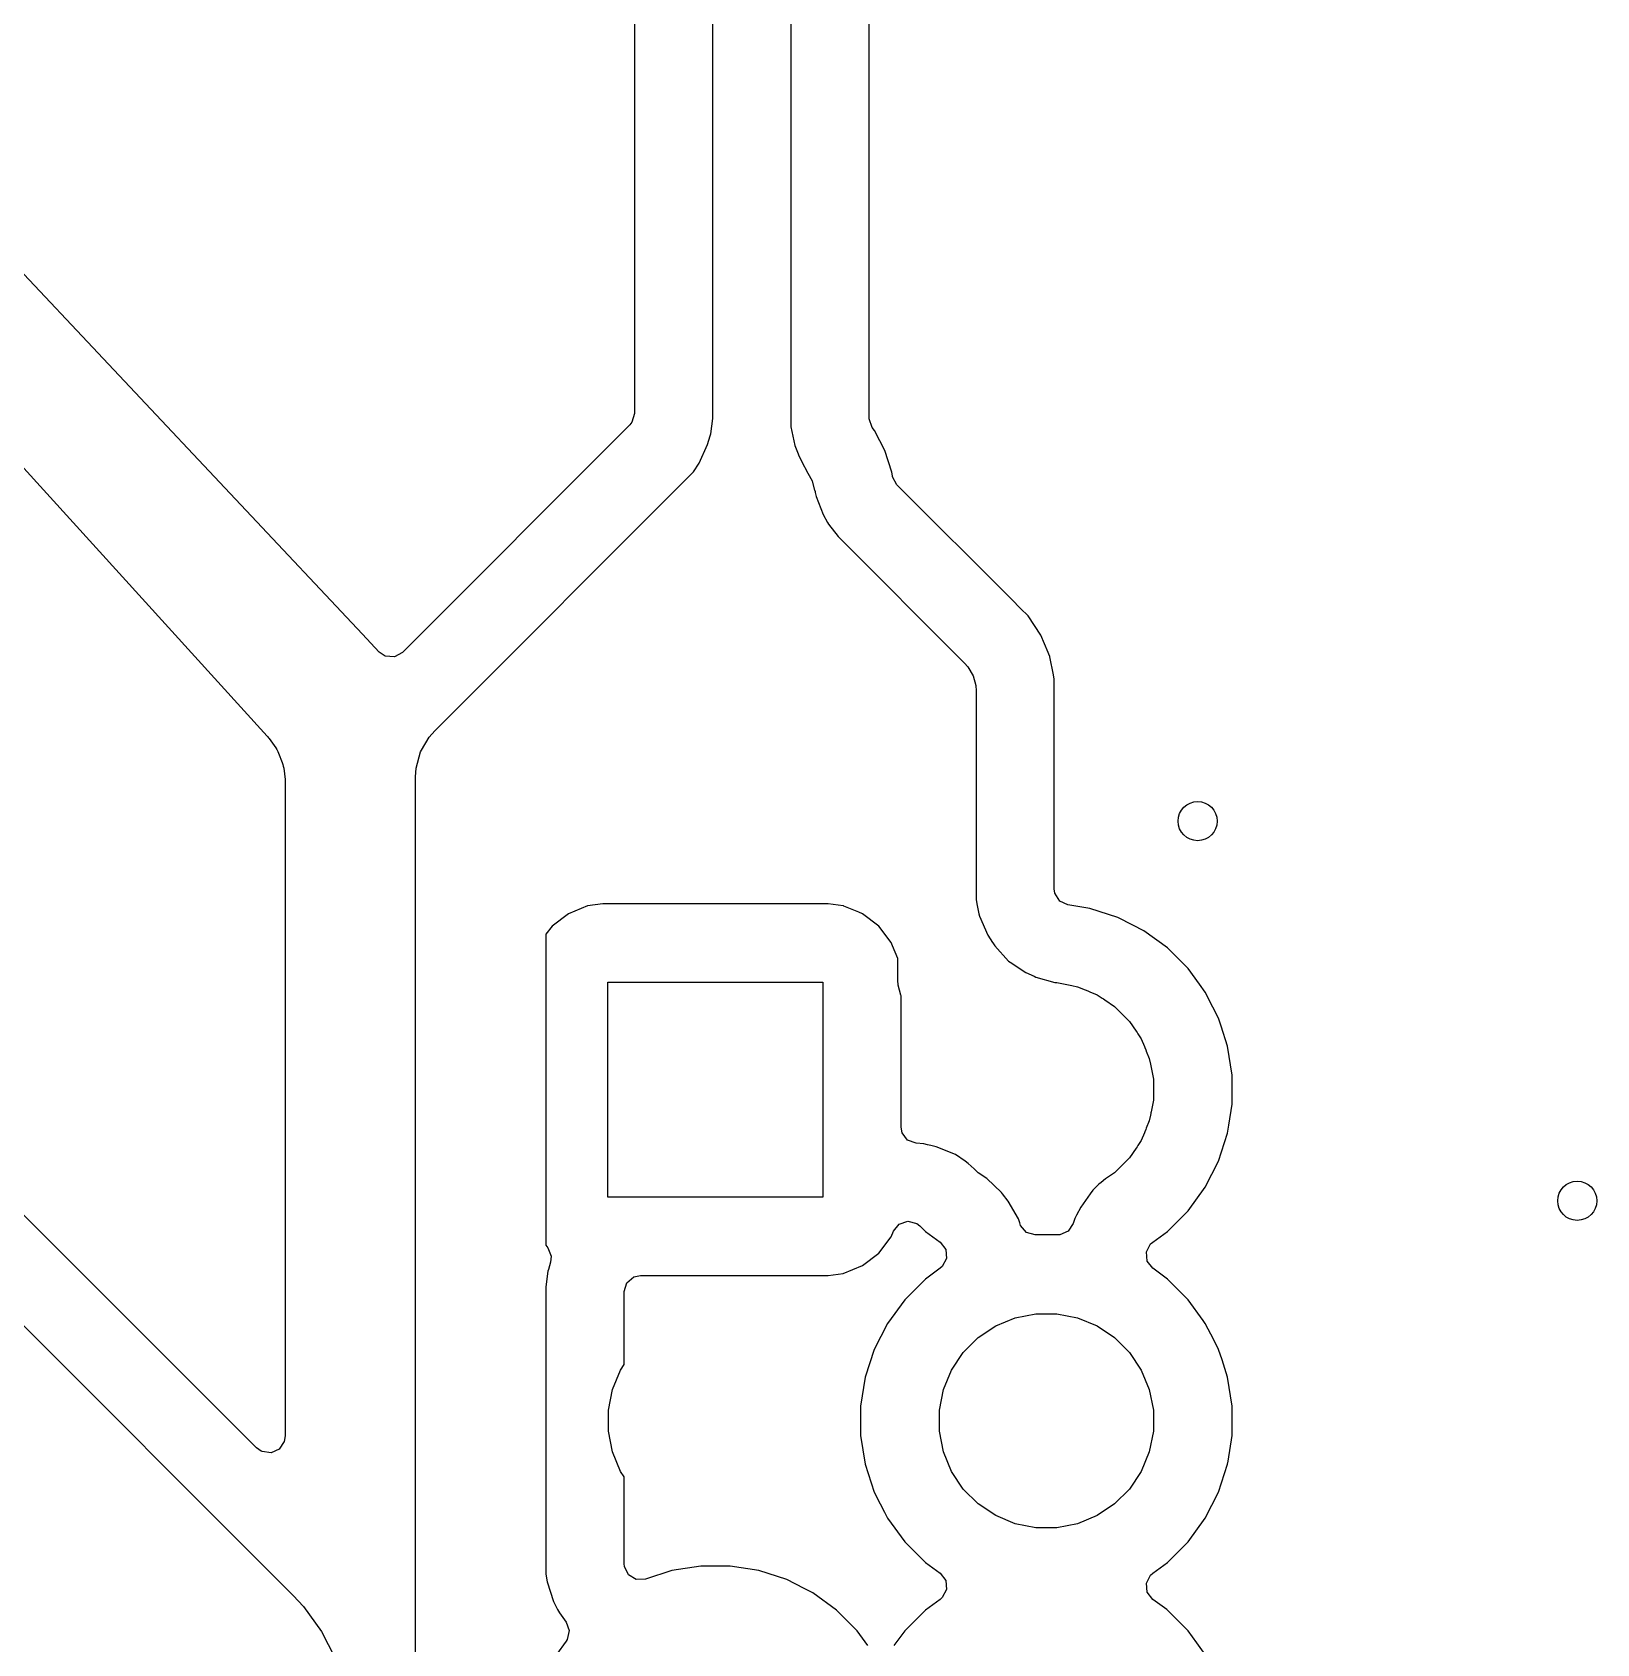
# Model space of a CAD drawing. Header units: inches. Extents: x 1.32 to 5.22, y -7.01 to -1.14.
# Drawn here: x 2.8566 to 3.3292, y -3.1028 to -2.6161 of the extents above; entities that cross this region are included whole.
import ezdxf

# ---------------------------------------------------------------- set-up
doc = ezdxf.new("R2010")
doc.units = ezdxf.units.IN
doc.header["$MEASUREMENT"] = 0
doc.layers.add('F.Cu', color=13, linetype='CONTINUOUS', true_color=0xc83434)

msp = doc.modelspace()

# ---------------------------------------------------------------- linework, layer by layer
at = {"layer": 'F.Cu', "linetype": 'CONTINUOUS'}
for p, q in [((3.03856, -2.2278), (3.03856, -2.73121)), ((3.10947, -2.73255), (3.10947, -2.27219)), ((3.0622, -2.73271), (3.0622, -2.51969)), ((3.08583, -2.51969), (3.08583, -2.73527)), ((2.95636, -2.79787), (2.71195, -2.53818)), ((2.75006, -2.63333), (2.92765, -2.82868)), ((3.03713, -2.73466), (2.96843, -2.80336)), ((3.03779, -2.73385), (3.03713, -2.73466)), ((3.03856, -2.73121), (3.03779, -2.73385)), ((3.06159, -2.73738), (3.0622, -2.73271)), ((3.08583, -2.73527), (3.08702, -2.74084)), ((3.10948, -2.73283), (3.10947, -2.73255)), ((3.1104, -2.73542), (3.10948, -2.73283)), ((3.06066, -2.74057), (3.06144, -2.73793)), ((3.06144, -2.73793), (3.06159, -2.73738)), ((3.11107, -2.73635), (3.1104, -2.73542)), ((3.11267, -2.73949), (3.11107, -2.73635)), ((3.11107, -2.73635), (3.11107, -2.73635)), ((3.11107, -2.73635), (3.11107, -2.73635)), ((3.11417, -2.74242), (3.11267, -2.73949)), ((3.05814, -2.74626), (3.06066, -2.74057)), ((3.08702, -2.74084), (3.08702, -2.74084)), ((3.08702, -2.74084), (3.08795, -2.74343)), ((3.08795, -2.74343), (3.08795, -2.74343)), ((3.08795, -2.74343), (3.08815, -2.74397)), ((3.08815, -2.74397), (3.08899, -2.74552)), ((3.11628, -2.74891), (3.11417, -2.74242)), ((3.11417, -2.74242), (3.11417, -2.74242)), ((3.11417, -2.74242), (3.11417, -2.74242)), ((2.97821, -2.82703), (3.05605, -2.74918)), ((3.05605, -2.74918), (3.05635, -2.74881)), ((3.05635, -2.74881), (3.05814, -2.74626)), ((3.08899, -2.74552), (3.08905, -2.74564)), ((3.08905, -2.74564), (3.0909, -2.74927)), ((3.0909, -2.74927), (3.0922, -2.75152)), ((3.11645, -2.75004), (3.11628, -2.74891)), ((3.0922, -2.75152), (3.09288, -2.75404)), ((3.09288, -2.75404), (3.09296, -2.7543)), ((3.09296, -2.7543), (3.09309, -2.75478)), ((3.11651, -2.75031), (3.11645, -2.75004)), ((3.11782, -2.75273), (3.11651, -2.75031)), ((3.15252, -2.78742), (3.11782, -2.75273)), ((3.09309, -2.75478), (3.09316, -2.75508)), ((3.09316, -2.75508), (3.09348, -2.75631)), ((3.09348, -2.75631), (3.09558, -2.76174)), ((3.09558, -2.76174), (3.09558, -2.76174)), ((3.09558, -2.76174), (3.0969, -2.76415)), ((3.0969, -2.76415), (3.09718, -2.76465)), ((3.09718, -2.76465), (3.10005, -2.76839)), ((3.10005, -2.76839), (3.13827, -2.80661)), ((3.1552, -2.7901), (3.15252, -2.78742)), ((2.92434, -3.04361), (2.67393, -2.7932)), ((3.15746, -2.79236), (3.1552, -2.7901)), ((3.16134, -2.79817), (3.15746, -2.79236)), ((2.96143, -2.80326), (2.95636, -2.79787)), ((2.95636, -2.79787), (2.95636, -2.79787)), ((3.16349, -2.80336), (3.16134, -2.79817)), ((3.16134, -2.79817), (3.16134, -2.79817)), ((2.96328, -2.80449), (2.96143, -2.80326)), ((2.96843, -2.80336), (2.96602, -2.80468)), ((3.16371, -2.80389), (3.16349, -2.80336)), ((2.96602, -2.80468), (2.96328, -2.80449)), ((3.13827, -2.80661), (3.13929, -2.80777)), ((3.13929, -2.80777), (3.14083, -2.81044)), ((3.16401, -2.80462), (3.16371, -2.80389)), ((3.16402, -2.80468), (3.16401, -2.80462)), ((3.16511, -2.81017), (3.16402, -2.80468)), ((3.14083, -2.81044), (3.14163, -2.81342)), ((3.16537, -2.81147), (3.16511, -2.81017)), ((3.16511, -2.81017), (3.16511, -2.81017)), ((3.16537, -2.87482), (3.16537, -2.81147)), ((2.66105, -2.81375), (2.93546, -3.08816)), ((3.14163, -2.81342), (3.14173, -2.81496)), ((3.14173, -2.81496), (3.14173, -2.87772)), ((2.97651, -2.82896), (2.97821, -2.82703)), ((2.92765, -2.82868), (2.92784, -2.82891)), ((2.92784, -2.82891), (2.92803, -2.82914)), ((2.92803, -2.82914), (2.92821, -2.82938)), ((2.92821, -2.82938), (2.93022, -2.83222)), ((2.93022, -2.83222), (2.93053, -2.83273)), ((2.97423, -2.83291), (2.97651, -2.82896)), ((2.97651, -2.82896), (2.97651, -2.82896)), ((2.93053, -2.83273), (2.93081, -2.83326)), ((2.93081, -2.83326), (2.93106, -2.8338)), ((2.93106, -2.8338), (2.93215, -2.83662)), ((2.93215, -2.83662), (2.93233, -2.83719)), ((2.93233, -2.83719), (2.93248, -2.83777)), ((2.97261, -2.83838), (2.97394, -2.83341)), ((2.97394, -2.83341), (2.97423, -2.83291)), ((2.93248, -2.83777), (2.93259, -2.83836)), ((2.93259, -2.83836), (2.93302, -2.84181)), ((2.93302, -2.84181), (2.93304, -2.84211)), ((2.93304, -2.84211), (2.93306, -2.84241)), ((2.97244, -2.84094), (2.97261, -2.83838)), ((2.97244, -3.16929), (2.97244, -2.84094)), ((2.97261, -2.83838), (2.97261, -2.83838)), ((2.93306, -2.84241), (2.93307, -2.84271)), ((2.93307, -2.84271), (2.93307, -3.03985)), ((3.16555, -2.87613), (3.16537, -2.87482)), ((3.16701, -2.87846), (3.16555, -2.87613)), ((3.02434, -2.87992), (3.01859, -2.8823)), ((3.02896, -2.87931), (3.02434, -2.87992)), ((3.02434, -2.87992), (3.02434, -2.87992)), ((3.02434, -2.87992), (3.02434, -2.87992)), ((3.09702, -2.87931), (3.02896, -2.87931)), ((3.02896, -2.87931), (3.02896, -2.87931)), ((3.09703, -2.87931), (3.09702, -2.87931)), ((3.09702, -2.87931), (3.09702, -2.87931)), ((3.09702, -2.87931), (3.09702, -2.87931)), ((3.0971, -2.87932), (3.09703, -2.87931)), ((3.10164, -2.87992), (3.0971, -2.87932)), ((3.10169, -2.87993), (3.10164, -2.87992)), ((3.1018, -2.87999), (3.10169, -2.87993)), ((3.10635, -2.88187), (3.1018, -2.87999)), ((3.14173, -2.87772), (3.14175, -2.87804)), ((3.14175, -2.87804), (3.14193, -2.87935)), ((3.14193, -2.87935), (3.14258, -2.8823)), ((3.16949, -2.87964), (3.16701, -2.87846)), ((3.17613, -2.88069), (3.16949, -2.87964)), ((3.18454, -2.88342), (3.17613, -2.88069)), ((3.01365, -2.88609), (3.01181, -2.88849)), ((3.01859, -2.8823), (3.01365, -2.88609)), ((3.1074, -2.8823), (3.10635, -2.88187)), ((3.11233, -2.88609), (3.1074, -2.8823)), ((3.11612, -2.89103), (3.11233, -2.88609)), ((3.14258, -2.8823), (3.14274, -2.88306)), ((3.14274, -2.88306), (3.14532, -2.88873)), ((3.1891, -2.88575), (3.18454, -2.88342)), ((3.19241, -2.88743), (3.1891, -2.88575)), ((3.01181, -2.88849), (3.01181, -2.98238)), ((3.11653, -2.89201), (3.11612, -2.89103)), ((3.14532, -2.88873), (3.14532, -2.88873)), ((3.14532, -2.88873), (3.14532, -2.88873)), ((3.14532, -2.88873), (3.14532, -2.88873)), ((3.14532, -2.88873), (3.14675, -2.89103)), ((3.14675, -2.89103), (3.14677, -2.89106)), ((3.19955, -2.89263), (3.19241, -2.88743)), ((3.19241, -2.88743), (3.19241, -2.88743)), ((3.19241, -2.88743), (3.19241, -2.88743)), ((3.11811, -2.89583), (3.11653, -2.89201)), ((3.11811, -2.90236), (3.11811, -2.89583)), ((3.14677, -2.89106), (3.14739, -2.89201)), ((3.14739, -2.89201), (3.15157, -2.89663)), ((3.2058, -2.89887), (3.19955, -2.89263)), ((3.19955, -2.89263), (3.19955, -2.89263)), ((3.15157, -2.89663), (3.15157, -2.89663)), ((3.15157, -2.89663), (3.15157, -2.89663)), ((3.15157, -2.89663), (3.152, -2.89691)), ((3.152, -2.89691), (3.15679, -2.9)), ((3.15679, -2.9), (3.15928, -2.90118)), ((3.20922, -2.90357), (3.2058, -2.89887)), ((3.2058, -2.89887), (3.2058, -2.89887)), ((3.03051, -2.96791), (3.03051, -2.90295)), ((3.03051, -2.90295), (3.09547, -2.90295)), ((3.09547, -2.90295), (3.09547, -2.96791)), ((3.11821, -2.9039), (3.11811, -2.90236)), ((3.11901, -2.90688), (3.11821, -2.9039)), ((3.15928, -2.90118), (3.1598, -2.90142)), ((3.1598, -2.90142), (3.1655, -2.90311)), ((3.1655, -2.90311), (3.16618, -2.90311)), ((3.16618, -2.90311), (3.16968, -2.90381)), ((3.16968, -2.90381), (3.17017, -2.90388)), ((3.17017, -2.90388), (3.17065, -2.904)), ((3.17065, -2.904), (3.17242, -2.90435)), ((3.17242, -2.90435), (3.17466, -2.90528)), ((3.17466, -2.90528), (3.17502, -2.9054)), ((3.17502, -2.9054), (3.17573, -2.90569)), ((3.21099, -2.90602), (3.20922, -2.90357)), ((3.11911, -2.90706), (3.11901, -2.90688)), ((3.11911, -2.94677), (3.11911, -2.90706)), ((3.17573, -2.90569), (3.17606, -2.90586)), ((3.17606, -2.90586), (3.1783, -2.90679)), ((3.1783, -2.90679), (3.1798, -2.90779)), ((3.1798, -2.90779), (3.18022, -2.90805)), ((3.18022, -2.90805), (3.18062, -2.90834)), ((3.18062, -2.90834), (3.1836, -2.91033)), ((3.1836, -2.91033), (3.1881, -2.91483)), ((3.21327, -2.91049), (3.21099, -2.90602)), ((3.215, -2.91389), (3.21327, -2.91049)), ((3.1881, -2.91483), (3.19009, -2.9178)), ((3.21579, -2.9163), (3.215, -2.91389)), ((3.215, -2.91389), (3.215, -2.91389)), ((3.215, -2.91389), (3.215, -2.91389)), ((3.19009, -2.9178), (3.19038, -2.9182)), ((3.19038, -2.9182), (3.19063, -2.91862)), ((3.19063, -2.91862), (3.19164, -2.92012)), ((3.19164, -2.92012), (3.19257, -2.92237)), ((3.21773, -2.92229), (3.21579, -2.9163)), ((3.19257, -2.92237), (3.19274, -2.9227)), ((3.19274, -2.9227), (3.19303, -2.92341)), ((3.19303, -2.92341), (3.19311, -2.92367)), ((3.19311, -2.92367), (3.19311, -2.92367)), ((3.19311, -2.92367), (3.19314, -2.92376)), ((3.19314, -2.92376), (3.19407, -2.926)), ((3.21911, -2.93102), (3.21773, -2.92229)), ((3.19407, -2.926), (3.19443, -2.92777)), ((3.19443, -2.92777), (3.19454, -2.92825)), ((3.19454, -2.92825), (3.19462, -2.92874)), ((3.19462, -2.92874), (3.19532, -2.93225)), ((3.19532, -2.93225), (3.19532, -2.93862)), ((3.21911, -2.93985), (3.21911, -2.93102)), ((3.19532, -2.93862), (3.19462, -2.94213)), ((3.19443, -2.94309), (3.19407, -2.94486)), ((3.19454, -2.94261), (3.19443, -2.94309)), ((3.19457, -2.94241), (3.19454, -2.94261)), ((3.19462, -2.94213), (3.19457, -2.9424)), ((3.19457, -2.9424), (3.19457, -2.94241)), ((3.21812, -2.94613), (3.21911, -2.93985)), ((3.11942, -2.94848), (3.11911, -2.94677)), ((3.12107, -2.95068), (3.11942, -2.94848)), ((3.19257, -2.9485), (3.19164, -2.95074)), ((3.19274, -2.94817), (3.19257, -2.9485)), ((3.19303, -2.94746), (3.19274, -2.94817)), ((3.19314, -2.94711), (3.19303, -2.94746)), ((3.19407, -2.94486), (3.19314, -2.94711)), ((3.215, -2.95698), (3.21773, -2.94857)), ((3.21773, -2.94857), (3.21812, -2.94613)), ((3.12365, -2.95164), (3.12107, -2.95068)), ((3.12594, -2.95181), (3.12365, -2.95164)), ((3.12705, -2.95206), (3.12594, -2.95181)), ((3.12594, -2.95181), (3.12594, -2.95181)), ((3.12594, -2.95181), (3.12594, -2.95181)), ((3.12811, -2.95233), (3.12705, -2.95206)), ((3.12971, -2.95274), (3.12811, -2.95233)), ((3.13549, -2.95505), (3.12971, -2.95274)), ((3.12971, -2.95274), (3.12971, -2.95274)), ((3.19009, -2.95306), (3.1881, -2.95604)), ((3.19038, -2.95266), (3.19009, -2.95306)), ((3.19063, -2.95225), (3.19038, -2.95266)), ((3.19164, -2.95074), (3.19063, -2.95225)), ((3.13844, -2.95701), (3.13549, -2.95505)), ((3.1394, -2.95776), (3.13844, -2.95701)), ((3.13844, -2.95701), (3.13844, -2.95701)), ((3.13844, -2.95701), (3.13844, -2.95701)), ((3.13844, -2.95701), (3.13844, -2.95701)), ((3.14115, -2.9593), (3.1394, -2.95776)), ((3.1394, -2.95776), (3.1394, -2.95776)), ((3.1394, -2.95776), (3.1394, -2.95776)), ((3.1881, -2.95604), (3.1836, -2.96054)), ((3.21099, -2.96485), (3.215, -2.95698)), ((3.14239, -2.96054), (3.14115, -2.9593)), ((3.145, -2.96229), (3.14239, -2.96054)), ((3.14942, -2.96648), (3.145, -2.96229)), ((3.17885, -2.96402), (3.17697, -2.96583)), ((3.17948, -2.96347), (3.17885, -2.96401)), ((3.17885, -2.96401), (3.17885, -2.96402)), ((3.18087, -2.96237), (3.17948, -2.96347)), ((3.1836, -2.96054), (3.18087, -2.96237)), ((3.09547, -2.96791), (3.03051, -2.96791)), ((3.14977, -2.96693), (3.14942, -2.96648)), ((3.14942, -2.96648), (3.14942, -2.96648)), ((3.14942, -2.96648), (3.14942, -2.96648)), ((3.15145, -2.9691), (3.14977, -2.96693)), ((3.14977, -2.96693), (3.14977, -2.96693)), ((3.17619, -2.96693), (3.17337, -2.97091)), ((3.17697, -2.96583), (3.17619, -2.96693)), ((3.17697, -2.96583), (3.17697, -2.96583)), ((3.17697, -2.96583), (3.17697, -2.96583)), ((3.2058, -2.97199), (3.21099, -2.96485)), ((3.15458, -2.97449), (3.15145, -2.9691)), ((3.17209, -2.97334), (3.17159, -2.97436)), ((3.17337, -2.97091), (3.17209, -2.97334)), ((3.17337, -2.97091), (3.17337, -2.97091)), ((3.19955, -2.97824), (3.2058, -2.97199)), ((3.11612, -2.97984), (3.11681, -2.97817)), ((3.11681, -2.97817), (3.11854, -2.97603)), ((3.11854, -2.97603), (3.12115, -2.97516)), ((3.12115, -2.97516), (3.12382, -2.97584)), ((3.12382, -2.97584), (3.12478, -2.97659)), ((3.12478, -2.97659), (3.12643, -2.97824)), ((3.12643, -2.97824), (3.12643, -2.97824)), ((3.12643, -2.97824), (3.13089, -2.98148)), ((3.15481, -2.97534), (3.15458, -2.97449)), ((3.15458, -2.97449), (3.15458, -2.97449)), ((3.15458, -2.97449), (3.15458, -2.97449)), ((3.15491, -2.9757), (3.15481, -2.97534)), ((3.15518, -2.97646), (3.15491, -2.9757)), ((3.15698, -2.97854), (3.15518, -2.97646)), ((3.15962, -2.97931), (3.15698, -2.97854)), ((3.16956, -2.97819), (3.16703, -2.97928)), ((3.17109, -2.9759), (3.16956, -2.97819)), ((3.17159, -2.97436), (3.17109, -2.9759)), ((3.19509, -2.98148), (3.19955, -2.97824)), ((3.01181, -2.98238), (3.01242, -2.98317)), ((3.01242, -2.98317), (3.01341, -2.98573)), ((3.11233, -2.98477), (3.11612, -2.97984)), ((3.13089, -2.98148), (3.13257, -2.98366)), ((3.16644, -2.97931), (3.15962, -2.97931)), ((3.16703, -2.97928), (3.16644, -2.97931)), ((3.19317, -2.98446), (3.19446, -2.98203)), ((3.19446, -2.98203), (3.19509, -2.98148)), ((3.01323, -2.98751), (3.01258, -2.98972)), ((3.01341, -2.98573), (3.01323, -2.98751)), ((3.1074, -2.98856), (3.11233, -2.98477)), ((3.13281, -2.9864), (3.13153, -2.98884)), ((3.13257, -2.98366), (3.13281, -2.9864)), ((3.19341, -2.9872), (3.19317, -2.98446)), ((3.19509, -2.98938), (3.19341, -2.9872)), ((3.01243, -2.99027), (3.01181, -2.99494)), ((3.01258, -2.98972), (3.01243, -2.99027)), ((3.01243, -2.99027), (3.01243, -2.99027)), ((3.03623, -2.9938), (3.03831, -2.992)), ((3.03831, -2.992), (3.04033, -2.99156)), ((3.04033, -2.99156), (3.09702, -2.99156)), ((3.09702, -2.99156), (3.10164, -2.99095)), ((3.10164, -2.99095), (3.1074, -2.98856)), ((3.10164, -2.99095), (3.10164, -2.99095)), ((3.10164, -2.99095), (3.10164, -2.99095)), ((3.12643, -2.99263), (3.12018, -2.99887)), ((3.13089, -2.98938), (3.12643, -2.99263)), ((3.12643, -2.99263), (3.12643, -2.99263)), ((3.13153, -2.98884), (3.13089, -2.98938)), ((3.19955, -2.99263), (3.19509, -2.98938)), ((3.2058, -2.99887), (3.19955, -2.99263)), ((3.19955, -2.99263), (3.19955, -2.99263)), ((3.01181, -2.99494), (3.01181, -3.08179)), ((3.03545, -2.99644), (3.03623, -2.9938)), ((3.03545, -3.01847), (3.03545, -2.99644)), ((3.12018, -2.99887), (3.11499, -3.00602)), ((3.12018, -2.99887), (3.12018, -2.99887)), ((3.21033, -3.00511), (3.2058, -2.99887)), ((3.2058, -2.99887), (3.2058, -2.99887)), ((3.11499, -3.00602), (3.11098, -3.01389)), ((3.14239, -3.01033), (3.14768, -3.00679)), ((3.14768, -3.00679), (3.15356, -3.00435)), ((3.15356, -3.00435), (3.15981, -3.00311)), ((3.15981, -3.00311), (3.16618, -3.00311)), ((3.16618, -3.00311), (3.17242, -3.00435)), ((3.17242, -3.00435), (3.1783, -3.00679)), ((3.1783, -3.00679), (3.1836, -3.01033)), ((3.21099, -3.00602), (3.21033, -3.00511)), ((3.21353, -3.011), (3.21099, -3.00602)), ((3.13788, -3.01483), (3.14239, -3.01033)), ((3.1836, -3.01033), (3.1881, -3.01483)), ((3.215, -3.01389), (3.21353, -3.011)), ((3.11098, -3.01389), (3.10825, -3.02229)), ((3.13435, -3.02012), (3.13788, -3.01483)), ((3.1881, -3.01483), (3.19164, -3.02012)), ((3.21603, -3.01704), (3.215, -3.01389)), ((3.215, -3.01389), (3.215, -3.01389)), ((3.215, -3.01389), (3.215, -3.01389)), ((3.21773, -3.02229), (3.21603, -3.01704)), ((3.03191, -3.026), (3.03435, -3.02012)), ((3.03435, -3.02012), (3.03545, -3.01847)), ((3.10825, -3.02229), (3.10687, -3.03102)), ((3.13191, -3.026), (3.13435, -3.02012)), ((3.19164, -3.02012), (3.19407, -3.026)), ((3.21911, -3.03102), (3.21773, -3.02229)), ((3.03067, -3.03225), (3.03191, -3.026)), ((3.13067, -3.03225), (3.13191, -3.026)), ((3.19407, -3.026), (3.19532, -3.03225)), ((3.10687, -3.03102), (3.10687, -3.03985)), ((3.21911, -3.03985), (3.21911, -3.03102)), ((3.03067, -3.03862), (3.03067, -3.03225)), ((3.13067, -3.03862), (3.13067, -3.03225)), ((3.19532, -3.03225), (3.19532, -3.03862)), ((2.93275, -3.04166), (2.93126, -3.04397)), ((2.93287, -3.04123), (2.93275, -3.04166)), ((2.93307, -3.03985), (2.93287, -3.04123)), ((3.03191, -3.04486), (3.03067, -3.03862)), ((3.10687, -3.03985), (3.10825, -3.04858)), ((3.13191, -3.04486), (3.13067, -3.03862)), ((3.19532, -3.03862), (3.19407, -3.04486)), ((3.21788, -3.04762), (3.21911, -3.03985)), ((2.92576, -3.0446), (2.92434, -3.04361)), ((2.92604, -3.04472), (2.92576, -3.0446)), ((2.92876, -3.04511), (2.92604, -3.04472)), ((2.93126, -3.04397), (2.92876, -3.04511)), ((3.03435, -3.05074), (3.03191, -3.04486)), ((3.13435, -3.05074), (3.13191, -3.04486)), ((3.19407, -3.04486), (3.19164, -3.05074)), ((3.03545, -3.0524), (3.03435, -3.05074)), ((3.10825, -3.04858), (3.11098, -3.05698)), ((3.13788, -3.05604), (3.13435, -3.05074)), ((3.19164, -3.05074), (3.1881, -3.05604)), ((3.215, -3.05698), (3.21773, -3.04858)), ((3.21773, -3.04858), (3.21788, -3.04762)), ((3.03545, -3.07865), (3.03545, -3.0524)), ((3.14239, -3.06054), (3.13788, -3.05604)), ((3.1881, -3.05604), (3.1836, -3.06054)), ((3.11098, -3.05698), (3.11279, -3.06053)), ((3.11279, -3.06053), (3.11409, -3.06308)), ((3.14768, -3.06408), (3.14239, -3.06054)), ((3.1836, -3.06054), (3.1783, -3.06408)), ((3.21099, -3.06485), (3.215, -3.05698)), ((3.11409, -3.06308), (3.11499, -3.06485)), ((3.11499, -3.06485), (3.12018, -3.07199)), ((3.15356, -3.06651), (3.14768, -3.06408)), ((3.1783, -3.06408), (3.17242, -3.06651)), ((3.2058, -3.07199), (3.21099, -3.06485)), ((3.15981, -3.06776), (3.15356, -3.06651)), ((3.16618, -3.06776), (3.15981, -3.06776)), ((3.17242, -3.06651), (3.16618, -3.06776)), ((3.12018, -3.07199), (3.12018, -3.07199)), ((3.12018, -3.07199), (3.12643, -3.07824)), ((3.19955, -3.07824), (3.2058, -3.07199)), ((3.03552, -3.07948), (3.03545, -3.07865)), ((3.03674, -3.08195), (3.03552, -3.07948)), ((3.04985, -3.08069), (3.04184, -3.08329)), ((3.05858, -3.07931), (3.04985, -3.08069)), ((3.04985, -3.08069), (3.04985, -3.08069)), ((3.06741, -3.07931), (3.05858, -3.07931)), ((3.05858, -3.07931), (3.05858, -3.07931)), ((3.07613, -3.08069), (3.06741, -3.07931)), ((3.06741, -3.07931), (3.06741, -3.07931)), ((3.08454, -3.08342), (3.07613, -3.08069)), ((3.12643, -3.07824), (3.12643, -3.07824)), ((3.12643, -3.07824), (3.13089, -3.08148)), ((3.19509, -3.08148), (3.19955, -3.07824)), ((3.01181, -3.08179), (3.01214, -3.08411)), ((3.01214, -3.08411), (3.01413, -3.09)), ((3.03909, -3.08337), (3.03674, -3.08195)), ((3.04184, -3.08329), (3.03909, -3.08337)), ((3.08977, -3.08609), (3.08454, -3.08342)), ((3.13089, -3.08148), (3.13257, -3.08366)), ((3.13257, -3.08366), (3.13281, -3.0864)), ((3.19317, -3.08446), (3.19446, -3.08203)), ((3.19341, -3.0872), (3.19317, -3.08446)), ((3.19446, -3.08203), (3.19509, -3.08148)), ((2.93546, -3.08816), (2.93861, -3.09157)), ((3.01413, -3.09), (3.01535, -3.09247)), ((3.09241, -3.08743), (3.08977, -3.08609)), ((3.09955, -3.09263), (3.09241, -3.08743)), ((3.09241, -3.08743), (3.09241, -3.08743)), ((3.09241, -3.08743), (3.09241, -3.08743)), ((3.13089, -3.08938), (3.12643, -3.09263)), ((3.13153, -3.08884), (3.13089, -3.08938)), ((3.13281, -3.0864), (3.13153, -3.08884)), ((3.19509, -3.08938), (3.19341, -3.0872)), ((3.19935, -3.09248), (3.19509, -3.08938)), ((2.93861, -3.09157), (2.94405, -3.09907)), ((3.01535, -3.09247), (3.01587, -3.09348)), ((3.01587, -3.09348), (3.0179, -3.09623)), ((3.1058, -3.09887), (3.09955, -3.09263)), ((3.09955, -3.09263), (3.09955, -3.09263)), ((3.12643, -3.09263), (3.12018, -3.09887)), ((3.12643, -3.09263), (3.12643, -3.09263)), ((3.19955, -3.09263), (3.19935, -3.09248)), ((3.2058, -3.09887), (3.19955, -3.09263)), ((2.94405, -3.09907), (2.94807, -3.10696)), ((3.0179, -3.09623), (3.01884, -3.09881)), ((3.01884, -3.09881), (3.01824, -3.10149)), ((3.10904, -3.10334), (3.1058, -3.09887)), ((3.1058, -3.09887), (3.1058, -3.09887)), ((3.12018, -3.09887), (3.11694, -3.10334)), ((3.12018, -3.09887), (3.12018, -3.09887)), ((3.2084, -3.10245), (3.2058, -3.09887)), ((3.2058, -3.09887), (3.2058, -3.09887)), ((3.01792, -3.10199), (3.01499, -3.10602)), ((3.01824, -3.10149), (3.01792, -3.10199)), ((3.21099, -3.10602), (3.2084, -3.10245))]:
    msp.add_line(p, q, dxfattribs=at)
at = {"layer": 'F.Cu'}
for centre in [(3.20866, -2.85433), (3.32333, -2.969)]:
    msp.add_circle(centre, 0.00591, dxfattribs=at)

doc.saveas('drawing.dxf')
